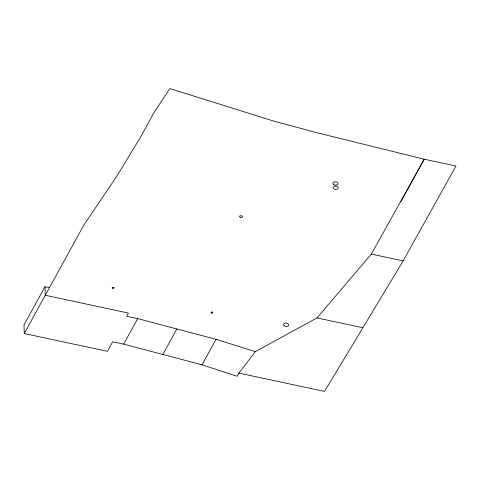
<?xml version="1.0" encoding="UTF-8"?>
<svg xmlns="http://www.w3.org/2000/svg" width="480" height="480" viewBox="0 0 480 480"><rect width="100%" height="100%" fill="white"/><g stroke="black" fill="none" stroke-linecap="round" stroke-linejoin="round"><path stroke-width="0.72" d="M49.392 287.616L45.018 286.68L24 324.948L24.258 333.546L107.4 351.33L112.656 341.766L123.66 344.118L202.032 364.83L237.198 376.296L238.95 373.11L255.288 351.66L316.998 317.934L371.334 254.088L424.212 159.216L456 166.014L403.128 260.886L324.54 391.422L238.95 373.11M24.258 333.546L83.802 225.126L116.814 176.178L140.28 137.628L154.29 112.122L169.902 88.578L273.234 120.96L315.672 132.414L424.212 159.216L400.854 201.732M123.66 344.118L137.67 318.612L216.042 339.318L255.288 351.66M162.846 354.474L176.856 328.968M202.032 364.83L216.042 339.318M371.334 254.088L403.128 260.886M316.998 317.934L362.652 327.702M137.67 318.612L126.666 316.254L128.418 313.068L45.27 295.278L45.018 286.68M113.928 287.334A0.864 0.558 -1.7 0 1 113.04 287.718A0.864 0.558 -1.7 0 1 112.26 287.274M338.082 188.304A2.592 1.65 -1.4 0 1 333.822 188.982A2.592 1.65 -1.4 0 1 334.746 186.24A2.592 1.65 -1.4 0 1 338.226 187.878M240.204 217.17A1.524 0.834 4 0 0 242.568 216.642A1.524 0.834 4 0 0 240.378 215.736A1.524 0.834 4 0 0 240.204 217.17M211.44 313.002A0.864 0.576 1.5 0 0 212.796 312.594A0.864 0.576 1.5 0 0 211.566 312.006A0.864 0.576 1.5 0 0 211.44 313.002M334.056 184.818A2.598 1.698 3.5 0 0 338.124 183.708A2.598 1.698 3.5 0 0 334.434 181.896A2.598 1.698 3.5 0 0 334.056 184.818M112.638 288.288A0.864 0.558 -1.7 0 0 113.994 287.85A0.864 0.558 -1.7 0 0 112.764 287.322A0.864 0.558 -1.7 0 0 112.638 288.288M284.202 325.746A2.55 1.758 12.7 0 0 288.492 325.698A2.55 1.758 12.7 0 0 285.684 323.016A2.55 1.758 12.7 0 0 284.202 325.746"/></g></svg>
